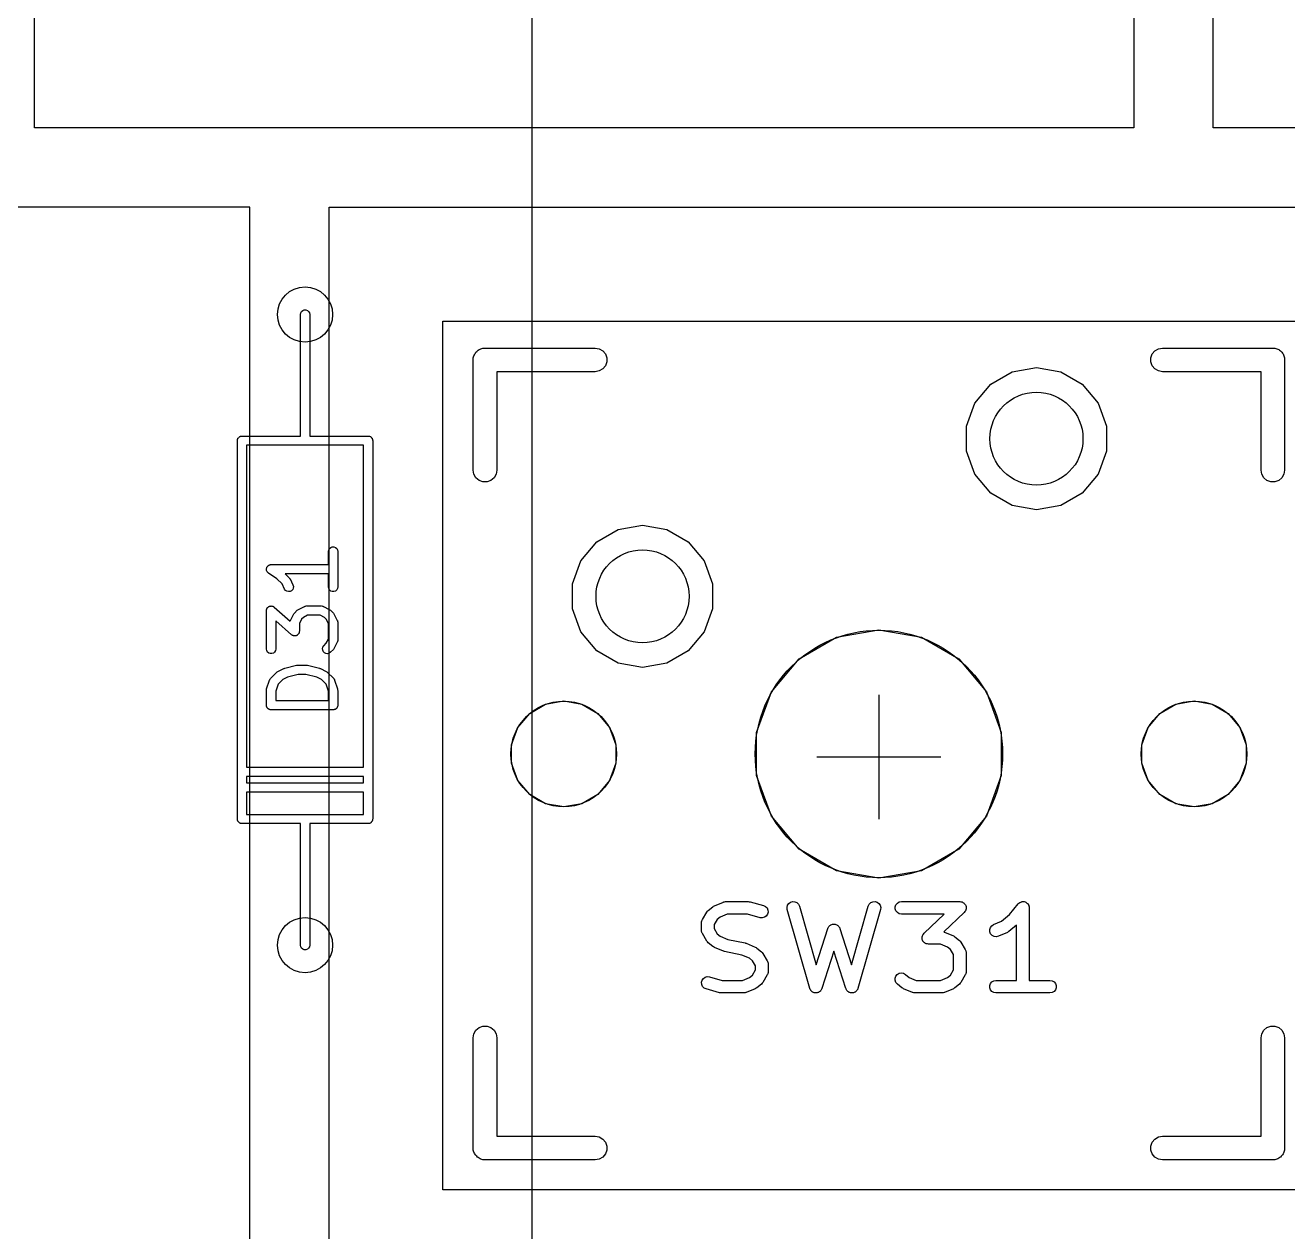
# Model space of a CAD drawing. Header units: millimetres. Extents: x 71 to 299, y 93 to 256.
# Drawn here: x 105.69 to 126.04, y 151.08 to 170.52 of the extents above; entities that cross this region are included whole.
import ezdxf

# ---------------------------------------------------------------- set-up
doc = ezdxf.new("R2010")
doc.units = ezdxf.units.MM
for name, color, linetype in [('BLACK', 7, 'Continuous'), ('PCB', 4, 'Continuous'), ('PCB_参照', 4, 'Continuous'), ('プレート', 6, 'Continuous'), ('物理キー', 7, 'Continuous')]:
    doc.layers.add(name, color=color, linetype=linetype)
doc.layers.add('化粧板', color=1, linetype='Continuous', transparency=0.6)
doc.layers.add('補助線', color=4, linetype='Continuous', transparency=0.6)

# ---------------------------------------------------------------- blocks, each defined once
blk = doc.blocks.new('PCB詳細')
at = {"layer": 'BLACK'}
for p, q in [((45.925, -90.92), (45.9295, -90.8943)), ((45.925, -92.19), (45.925, -90.92)), ((45.9295, -90.8943), (45.9425, -90.8718)), ((45.9425, -90.8718), (45.9625, -90.855)), ((45.9625, -90.855), (45.987, -90.8461)), ((45.987, -90.8461), (46.013, -90.8461)), ((46.013, -90.8461), (46.0375, -90.855)), ((46.0375, -90.855), (46.0575, -90.8718)), ((46.0575, -90.8718), (46.0705, -90.8943)), ((46.0705, -90.8943), (46.075, -90.92)), ((46.075, -90.92), (46.075, -92.19)), ((48.721, -91.5848), (48.7293, -91.5704)), ((48.7293, -91.5704), (48.735, -91.5547)), ((48.735, -91.5547), (48.7457, -91.542)), ((48.7457, -91.542), (48.7541, -91.5275)), ((48.7541, -91.5275), (48.7668, -91.5168)), ((48.7668, -91.5168), (48.7775, -91.5041)), ((48.7775, -91.5041), (48.792, -91.4957)), ((48.792, -91.4957), (48.8047, -91.485)), ((48.8047, -91.485), (48.8204, -91.4793)), ((48.8204, -91.4793), (48.8348, -91.471)), ((48.8348, -91.471), (48.8513, -91.4681)), ((48.8513, -91.4681), (48.8669, -91.4624)), ((48.8669, -91.4624), (48.8836, -91.4624)), ((48.8836, -91.4624), (48.9, -91.4595)), ((48.9, -91.4595), (50.678, -91.4595)), ((50.678, -91.4595), (50.7432, -91.471)), ((50.7432, -91.471), (50.8005, -91.5041)), ((50.8005, -91.5041), (50.843, -91.5547)), ((50.843, -91.5547), (50.8656, -91.6169)), ((59.6344, -91.6169), (59.657, -91.5547)), ((59.657, -91.5547), (59.6995, -91.5041)), ((59.6995, -91.5041), (59.7568, -91.471)), ((59.7568, -91.471), (59.822, -91.4595)), ((59.822, -91.4595), (61.6, -91.4595)), ((61.6, -91.4595), (61.6164, -91.4624)), ((61.6164, -91.4624), (61.6331, -91.4624)), ((61.6331, -91.4624), (61.6487, -91.4681)), ((61.6487, -91.4681), (61.6652, -91.471)), ((61.6652, -91.471), (61.6796, -91.4793)), ((61.6796, -91.4793), (61.6952, -91.485)), ((61.6952, -91.485), (61.708, -91.4957)), ((61.708, -91.4957), (61.7225, -91.5041)), ((61.7225, -91.5041), (61.7332, -91.5168)), ((61.7332, -91.5168), (61.7459, -91.5275)), ((61.7459, -91.5275), (61.7543, -91.542)), ((61.7543, -91.542), (61.765, -91.5547)), ((61.765, -91.5547), (61.7707, -91.5704)), ((61.7707, -91.5704), (61.779, -91.5848)), ((48.7095, -91.65), (48.7124, -91.6336)), ((48.7095, -93.428), (48.7095, -91.65)), ((48.7124, -91.6169), (48.7181, -91.6013)), ((48.7124, -91.6336), (48.7124, -91.6169)), ((48.7181, -91.6013), (48.721, -91.5848)), ((50.843, -91.7452), (50.8005, -91.7959)), ((50.8656, -91.6831), (50.843, -91.7452)), ((50.8656, -91.6169), (50.8656, -91.6831)), ((57.3976, -91.8418), (57.79, -91.7726)), ((57.79, -91.7726), (58.1824, -91.8418)), ((59.6344, -91.6831), (59.6344, -91.6169)), ((59.657, -91.7452), (59.6344, -91.6831)), ((59.6995, -91.7959), (59.657, -91.7452)), ((61.779, -91.5848), (61.7819, -91.6013)), ((61.7819, -91.6013), (61.7876, -91.6169)), ((61.7876, -91.6169), (61.7876, -91.6336)), ((61.7876, -91.6336), (61.7905, -91.65)), ((61.7905, -91.65), (61.7905, -93.428)), ((50.678, -91.8405), (49.0905, -91.8405)), ((49.0905, -91.8405), (49.0905, -93.428)), ((50.7432, -91.829), (50.678, -91.8405)), ((50.8005, -91.7959), (50.7432, -91.829)), ((57.0525, -92.0411), (57.3976, -91.8418)), ((58.1824, -91.8418), (58.5275, -92.0411)), ((59.7568, -91.829), (59.6995, -91.7959)), ((59.822, -91.8405), (59.7568, -91.829)), ((61.4095, -91.8405), (59.822, -91.8405)), ((61.4095, -93.428), (61.4095, -91.8405)), ((56.7964, -92.3463), (57.0525, -92.0411)), ((58.5275, -92.0411), (58.7836, -92.3463)), ((45.925, -92.877), (45.925, -92.19)), ((46.075, -92.19), (46.075, -92.877)), ((56.6601, -92.7208), (56.7964, -92.3463)), ((58.7836, -92.3463), (58.9199, -92.7208)), ((56.6601, -93.1192), (56.6601, -92.7208)), ((58.9199, -92.7208), (58.9199, -93.1192)), ((44.909, -92.952), (44.9101, -92.9455)), ((44.909, -99.048), (44.909, -92.952)), ((44.9101, -92.939), (44.9124, -92.9328)), ((44.9101, -92.9455), (44.9101, -92.939)), ((44.9124, -92.9328), (44.9135, -92.9263)), ((44.9135, -92.9263), (44.9168, -92.9207)), ((44.9168, -92.9207), (44.919, -92.9145)), ((44.919, -92.9145), (44.9233, -92.9095)), ((44.9233, -92.9095), (44.9265, -92.9038)), ((44.9265, -92.9038), (44.9316, -92.8996)), ((44.9316, -92.8996), (44.9358, -92.8945)), ((44.9358, -92.8945), (44.9415, -92.8913)), ((44.9415, -92.8913), (44.9465, -92.887)), ((44.9465, -92.887), (44.9527, -92.8848)), ((44.9527, -92.8848), (44.9583, -92.8815)), ((44.9583, -92.8815), (44.9648, -92.8804)), ((44.9648, -92.8804), (44.971, -92.8781)), ((44.971, -92.8781), (44.9775, -92.8781)), ((44.9775, -92.8781), (44.984, -92.877)), ((44.984, -92.877), (45.925, -92.877)), ((46.075, -92.877), (47.016, -92.877)), ((47.016, -92.877), (47.0225, -92.8781)), ((47.0225, -92.8781), (47.029, -92.8781)), ((47.029, -92.8781), (47.0352, -92.8804)), ((47.0352, -92.8804), (47.0417, -92.8815)), ((47.0417, -92.8815), (47.0473, -92.8848)), ((47.0473, -92.8848), (47.0535, -92.887)), ((47.0535, -92.887), (47.0585, -92.8913)), ((47.0585, -92.8913), (47.0642, -92.8945)), ((47.0642, -92.8945), (47.0684, -92.8996)), ((47.0684, -92.8996), (47.0735, -92.9038)), ((47.0735, -92.9038), (47.0767, -92.9095)), ((47.0767, -92.9095), (47.081, -92.9145)), ((47.081, -92.9145), (47.0832, -92.9207)), ((47.0832, -92.9207), (47.0865, -92.9263)), ((47.0865, -92.9263), (47.0876, -92.9328)), ((47.0876, -92.9328), (47.0899, -92.939)), ((47.0899, -92.939), (47.0899, -92.9455)), ((47.0899, -92.9455), (47.091, -92.952)), ((47.091, -92.952), (47.091, -99.048)), ((46, -93.027), (45.059, -93.027)), ((45.059, -93.027), (45.059, -98.211)), ((46.941, -93.027), (46, -93.027)), ((46.941, -98.211), (46.941, -93.027)), ((56.7964, -93.4937), (56.6601, -93.1192)), ((58.9199, -93.1192), (58.7836, -93.4937)), ((48.721, -93.4932), (48.7095, -93.428)), ((48.7541, -93.5505), (48.721, -93.4932)), ((48.8047, -93.593), (48.7541, -93.5505)), ((48.8669, -93.6156), (48.8047, -93.593)), ((48.9952, -93.593), (48.9331, -93.6156)), ((49.0459, -93.5505), (48.9952, -93.593)), ((49.079, -93.4932), (49.0459, -93.5505)), ((49.0905, -93.428), (49.079, -93.4932)), ((57.0525, -93.7989), (56.7964, -93.4937)), ((58.7836, -93.4937), (58.5275, -93.7989)), ((61.421, -93.4932), (61.4095, -93.428)), ((61.4541, -93.5505), (61.421, -93.4932)), ((61.5047, -93.593), (61.4541, -93.5505)), ((61.5669, -93.6156), (61.5047, -93.593)), ((61.6952, -93.593), (61.6331, -93.6156)), ((61.7459, -93.5505), (61.6952, -93.593)), ((61.779, -93.4932), (61.7459, -93.5505)), ((61.7905, -93.428), (61.779, -93.4932)), ((48.9331, -93.6156), (48.8669, -93.6156)), ((57.3976, -93.9982), (57.0525, -93.7989)), ((58.5275, -93.7989), (58.1824, -93.9982)), ((61.6331, -93.6156), (61.5669, -93.6156)), ((57.79, -94.0674), (57.3976, -93.9982)), ((58.1824, -93.9982), (57.79, -94.0674)), ((50.7025, -94.5811), (51.0476, -94.3818)), ((51.0476, -94.3818), (51.44, -94.3126)), ((51.44, -94.3126), (51.8324, -94.3818)), ((51.8324, -94.3818), (52.1775, -94.5811)), ((50.4464, -94.8863), (50.7025, -94.5811)), ((52.1775, -94.5811), (52.4336, -94.8863)), ((46.3774, -94.7381), (46.3819, -94.7124)), ((46.3774, -94.9488), (46.3774, -94.7381)), ((46.3819, -94.7124), (46.3949, -94.6899)), ((46.3949, -94.6899), (46.4149, -94.6731)), ((46.4149, -94.6731), (46.4394, -94.6642)), ((46.4394, -94.6642), (46.4654, -94.6642)), ((46.4654, -94.6642), (46.4899, -94.6731)), ((46.4899, -94.6731), (46.5098, -94.6899)), ((46.5098, -94.6899), (46.5229, -94.7124)), ((46.5229, -94.7124), (46.5274, -94.7381)), ((46.5274, -94.7381), (46.5274, -95.3095)), ((45.3775, -95.019), (45.3785, -95.0149)), ((45.3785, -95.0279), (45.3775, -95.019)), ((45.3785, -95.0108), (45.3816, -95.0024)), ((45.3785, -95.0149), (45.3785, -95.0108)), ((45.3785, -95.0368), (45.3785, -95.0279)), ((45.3799, -95.0407), (45.3785, -95.0368)), ((45.3816, -95.0024), (45.3837, -94.9937)), ((45.3837, -94.9937), (45.386, -94.9902)), ((45.386, -94.9902), (45.3874, -94.9863)), ((45.3874, -94.9863), (45.3932, -94.9795)), ((45.3932, -94.9795), (45.3981, -94.972)), ((45.3981, -94.972), (45.4015, -94.9695)), ((45.4015, -94.9695), (45.4042, -94.9664)), ((45.4042, -94.9664), (45.4119, -94.9619)), ((45.4119, -94.9619), (45.4191, -94.9566)), ((45.4191, -94.9566), (45.4231, -94.9554)), ((45.4231, -94.9554), (45.4267, -94.9533)), ((45.4267, -94.9533), (45.4355, -94.9518)), ((45.4355, -94.9518), (45.4441, -94.9493)), ((45.4441, -94.9493), (45.4483, -94.9495)), ((45.4483, -94.9495), (45.4524, -94.9488)), ((45.4524, -94.9488), (46.3774, -94.9488)), ((50.3101, -95.2608), (50.4464, -94.8863)), ((52.4336, -94.8863), (52.5699, -95.2608)), ((45.3804, -95.0449), (45.3799, -95.0407)), ((45.3844, -95.0529), (45.3804, -95.0449)), ((45.3874, -95.0613), (45.3844, -95.0529)), ((45.3901, -95.0645), (45.3874, -95.0613)), ((45.3919, -95.0682), (45.3901, -95.0645)), ((45.3984, -95.0744), (45.3919, -95.0682)), ((45.4042, -95.0813), (45.3984, -95.0744)), ((45.4078, -95.0833), (45.4042, -95.0813)), ((45.4108, -95.0862), (45.4078, -95.0833)), ((45.5475, -95.1773), (45.4108, -95.0862)), ((45.6288, -95.2587), (45.5475, -95.1773)), ((46.3774, -95.0988), (45.6811, -95.0988)), ((45.6811, -95.0988), (45.7435, -95.1613)), ((45.7435, -95.1613), (45.7504, -95.1711)), ((45.7504, -95.1711), (45.7576, -95.1807)), ((45.7576, -95.1807), (45.8052, -95.276)), ((46.3774, -95.3095), (46.3774, -95.0988)), ((45.671, -95.3431), (45.6288, -95.2587)), ((45.6865, -95.364), (45.671, -95.3431)), ((45.7083, -95.3783), (45.6865, -95.364)), ((45.7336, -95.3844), (45.7083, -95.3783)), ((45.7595, -95.3814), (45.7336, -95.3844)), ((45.7828, -95.3698), (45.7595, -95.3814)), ((45.8007, -95.3508), (45.7828, -95.3698)), ((45.811, -95.3269), (45.8007, -95.3508)), ((45.8052, -95.276), (45.8126, -95.3009)), ((45.8126, -95.3009), (45.811, -95.3269)), ((46.3819, -95.3352), (46.3774, -95.3095)), ((46.3949, -95.3577), (46.3819, -95.3352)), ((46.4149, -95.3745), (46.3949, -95.3577)), ((46.4394, -95.3834), (46.4149, -95.3745)), ((46.4654, -95.3834), (46.4394, -95.3834)), ((46.4899, -95.3745), (46.4654, -95.3834)), ((46.5098, -95.3577), (46.4899, -95.3745)), ((46.5229, -95.3352), (46.5098, -95.3577)), ((46.5274, -95.3095), (46.5229, -95.3352)), ((50.3101, -95.6592), (50.3101, -95.2608)), ((52.5699, -95.2608), (52.5699, -95.6592)), ((45.3882, -95.6516), (45.392, -95.6473)), ((45.392, -95.6473), (45.3949, -95.6423)), ((45.3949, -95.6423), (45.4005, -95.6376)), ((45.4005, -95.6376), (45.4054, -95.632)), ((45.4054, -95.632), (45.4104, -95.6292)), ((45.4104, -95.6292), (45.4149, -95.6255)), ((45.4149, -95.6255), (45.4218, -95.623)), ((45.4218, -95.623), (45.4282, -95.6195)), ((45.4282, -95.6195), (45.4339, -95.6186)), ((45.4339, -95.6186), (45.4394, -95.6166)), ((45.4394, -95.6166), (45.4467, -95.6166)), ((45.4467, -95.6166), (45.4539, -95.6155)), ((45.4539, -95.6155), (45.4596, -95.6166)), ((45.4596, -95.6166), (45.4654, -95.6166)), ((45.4654, -95.6166), (45.4723, -95.6191)), ((45.4723, -95.6191), (45.4795, -95.6205)), ((45.4795, -95.6205), (45.4844, -95.6235)), ((45.4844, -95.6235), (45.4899, -95.6255)), ((45.4899, -95.6255), (45.4955, -95.6302)), ((45.4955, -95.6302), (45.5018, -95.634)), ((45.5018, -95.634), (45.7618, -95.8615)), ((45.895, -95.671), (45.9903, -95.6234)), ((45.9903, -95.6234), (45.9944, -95.6222)), ((45.9944, -95.6222), (45.9982, -95.62)), ((45.9982, -95.62), (46.0068, -95.6185)), ((46.0068, -95.6185), (46.0152, -95.616)), ((46.0152, -95.616), (46.0196, -95.6162)), ((46.0196, -95.6162), (46.0238, -95.6155)), ((46.0238, -95.6155), (46.2619, -95.6155)), ((46.2619, -95.6155), (46.2662, -95.6162)), ((46.2662, -95.6162), (46.2705, -95.616)), ((46.2705, -95.616), (46.2789, -95.6185)), ((46.2789, -95.6185), (46.2876, -95.62)), ((46.2876, -95.62), (46.2913, -95.6222)), ((46.2913, -95.6222), (46.2954, -95.6234)), ((46.2954, -95.6234), (46.3907, -95.671)), ((45.3774, -95.6905), (45.3787, -95.6833)), ((45.3774, -96.3095), (45.3774, -95.6905)), ((45.3787, -95.6833), (45.3788, -95.6759)), ((45.3788, -95.6759), (45.3809, -95.6705)), ((45.3809, -95.6705), (45.3819, -95.6648)), ((45.3819, -95.6648), (45.3856, -95.6585)), ((45.3856, -95.6585), (45.3882, -95.6516)), ((45.765, -95.8516), (45.7663, -95.8474)), ((45.7663, -95.8474), (45.8139, -95.7522)), ((45.8139, -95.7522), (45.821, -95.7425)), ((45.821, -95.7425), (45.8279, -95.7327)), ((45.8279, -95.7327), (45.8755, -95.6851)), ((45.8755, -95.6851), (45.8854, -95.6782)), ((45.8854, -95.6782), (45.895, -95.671)), ((45.9426, -95.8301), (45.9083, -95.8987)), ((45.973, -95.7997), (45.9426, -95.8301)), ((46.0415, -95.7655), (45.973, -95.7997)), ((46.2442, -95.7655), (46.0415, -95.7655)), ((46.3127, -95.7997), (46.2442, -95.7655)), ((46.3431, -95.8301), (46.3127, -95.7997)), ((46.3774, -95.8987), (46.3431, -95.8301)), ((46.3907, -95.671), (46.4003, -95.6782)), ((46.4003, -95.6782), (46.4102, -95.6851)), ((46.4102, -95.6851), (46.4578, -95.7327)), ((46.4578, -95.7327), (46.4647, -95.7425)), ((46.4647, -95.7425), (46.4718, -95.7522)), ((46.4718, -95.7522), (46.5195, -95.8474)), ((46.5195, -95.8474), (46.5207, -95.8516)), ((50.4464, -96.0337), (50.3101, -95.6592)), ((52.5699, -95.6592), (52.4336, -96.0337)), ((45.7839, -96.0803), (45.5274, -95.8558)), ((45.5274, -95.8558), (45.5274, -96.3095)), ((45.7618, -95.8615), (45.7629, -95.8553)), ((45.7629, -95.8553), (45.765, -95.8516)), ((45.9038, -96.0495), (45.9001, -96.0558)), ((45.9048, -96.0438), (45.9038, -96.0495)), ((45.9069, -96.0384), (45.9048, -96.0438)), ((45.9071, -96.031), (45.9069, -96.0384)), ((45.9083, -96.0238), (45.9071, -96.031)), ((45.9083, -95.8987), (45.9083, -96.0238)), ((46.3774, -96.149), (46.3774, -95.8987)), ((46.5207, -95.8516), (46.5229, -95.8553)), ((46.5229, -95.8553), (46.5244, -95.864)), ((46.5244, -95.864), (46.5269, -95.8724)), ((46.5269, -95.8724), (46.5266, -95.8767)), ((46.5266, -95.8767), (46.5274, -95.881)), ((46.5274, -95.881), (46.5274, -96.1667)), ((50.7025, -96.3389), (50.4464, -96.0337)), ((52.4336, -96.0337), (52.1775, -96.3389)), ((54.5654, -96.1192), (55.25, -95.9985)), ((55.25, -95.9985), (55.9346, -96.1192)), ((45.7902, -96.084), (45.7839, -96.0803)), ((45.7958, -96.0888), (45.7902, -96.084)), ((45.8013, -96.0907), (45.7958, -96.0888)), ((45.8062, -96.0937), (45.8013, -96.0907)), ((45.8134, -96.0952), (45.8062, -96.0937)), ((45.8203, -96.0977), (45.8134, -96.0952)), ((45.8261, -96.0977), (45.8203, -96.0977)), ((45.8318, -96.0988), (45.8261, -96.0977)), ((45.839, -96.0977), (45.8318, -96.0988)), ((45.8464, -96.0977), (45.839, -96.0977)), ((45.8518, -96.0957), (45.8464, -96.0977)), ((45.8575, -96.0948), (45.8518, -96.0957)), ((45.8639, -96.0913), (45.8575, -96.0948)), ((45.8708, -96.0888), (45.8639, -96.0913)), ((45.8753, -96.085), (45.8708, -96.0888)), ((45.8803, -96.0823), (45.8753, -96.085)), ((45.8852, -96.0767), (45.8803, -96.0823)), ((45.8908, -96.072), (45.8852, -96.0767)), ((45.8937, -96.067), (45.8908, -96.072)), ((45.8975, -96.0626), (45.8937, -96.067)), ((45.9001, -96.0558), (45.8975, -96.0626)), ((46.2892, -96.2778), (46.3041, -96.2565)), ((46.3041, -96.2565), (46.3431, -96.2175)), ((46.3431, -96.2175), (46.3774, -96.149)), ((46.5195, -96.2002), (46.4718, -96.2954)), ((46.5207, -96.1961), (46.5195, -96.2002)), ((46.5229, -96.1923), (46.5207, -96.1961)), ((46.5244, -96.1837), (46.5229, -96.1923)), ((46.5269, -96.1752), (46.5244, -96.1837)), ((46.5274, -96.1667), (46.5266, -96.1709)), ((46.5266, -96.1709), (46.5269, -96.1752)), ((53.9634, -96.4667), (54.5654, -96.1192)), ((55.9346, -96.1192), (56.5365, -96.4667)), ((45.3819, -96.3352), (45.3774, -96.3095)), ((45.3949, -96.3577), (45.3819, -96.3352)), ((45.4149, -96.3745), (45.3949, -96.3577)), ((45.4394, -96.3834), (45.4149, -96.3745)), ((45.4654, -96.3834), (45.4394, -96.3834)), ((45.4899, -96.3745), (45.4654, -96.3834)), ((45.5098, -96.3577), (45.4899, -96.3745)), ((45.5229, -96.3352), (45.5098, -96.3577)), ((45.5274, -96.3095), (45.5229, -96.3352)), ((46.2824, -96.303), (46.2892, -96.2778)), ((46.2847, -96.3289), (46.2824, -96.303)), ((46.2957, -96.3525), (46.2847, -96.3289)), ((46.3141, -96.371), (46.2957, -96.3525)), ((46.3377, -96.382), (46.3141, -96.371)), ((46.3637, -96.3842), (46.3377, -96.382)), ((46.3888, -96.3775), (46.3637, -96.3842)), ((46.4102, -96.3626), (46.3888, -96.3775)), ((46.4578, -96.3149), (46.4102, -96.3626)), ((46.4647, -96.3051), (46.4578, -96.3149)), ((46.4718, -96.2954), (46.4647, -96.3051)), ((51.0476, -96.5382), (50.7025, -96.3389)), ((52.1775, -96.3389), (51.8324, -96.5382)), ((45.5617, -96.671), (45.6569, -96.6234)), ((45.6569, -96.6234), (45.6648, -96.6211)), ((45.6648, -96.6211), (45.6723, -96.6177)), ((45.6723, -96.6177), (45.8628, -96.5701)), ((45.8628, -96.5701), (45.8719, -96.5694)), ((45.8719, -96.5694), (45.881, -96.5679)), ((45.881, -96.5679), (46.0238, -96.5679)), ((46.0238, -96.5679), (46.0328, -96.5694)), ((46.0328, -96.5694), (46.042, -96.5701)), ((46.042, -96.5701), (46.2325, -96.6177)), ((46.2325, -96.6177), (46.24, -96.6211)), ((46.24, -96.6211), (46.2478, -96.6234)), ((46.2478, -96.6234), (46.3431, -96.671)), ((51.44, -96.6074), (51.0476, -96.5382)), ((51.8324, -96.5382), (51.44, -96.6074)), ((53.5166, -96.9992), (53.9634, -96.4667)), ((56.5365, -96.4667), (56.9834, -96.9992)), ((45.3812, -96.9525), (45.4288, -96.8096)), ((45.4288, -96.8096), (45.4309, -96.8058)), ((45.4309, -96.8058), (45.432, -96.8016)), ((45.432, -96.8016), (45.4371, -96.7944)), ((45.4371, -96.7944), (45.4413, -96.7867)), ((45.4413, -96.7867), (45.4445, -96.7838)), ((45.4445, -96.7838), (45.447, -96.7803)), ((45.447, -96.7803), (45.5422, -96.6851)), ((45.5422, -96.6851), (45.5521, -96.6782)), ((45.5521, -96.6782), (45.5617, -96.671)), ((45.6397, -96.7997), (45.5656, -96.8738)), ((45.7167, -96.7612), (45.6397, -96.7997)), ((45.8902, -96.7179), (45.7167, -96.7612)), ((46.0146, -96.7179), (45.8902, -96.7179)), ((46.1881, -96.7612), (46.0146, -96.7179)), ((46.2651, -96.7997), (46.1881, -96.7612)), ((46.3392, -96.8738), (46.2651, -96.7997)), ((46.3431, -96.671), (46.3527, -96.6782)), ((46.3527, -96.6782), (46.3626, -96.6851)), ((46.3626, -96.6851), (46.4578, -96.7803)), ((46.4578, -96.7803), (46.4603, -96.7838)), ((46.4603, -96.7838), (46.4635, -96.7867)), ((46.4635, -96.7867), (46.4677, -96.7944)), ((46.4677, -96.7944), (46.4727, -96.8016)), ((46.4727, -96.8016), (46.4739, -96.8058)), ((46.4739, -96.8058), (46.4759, -96.8096)), ((46.4759, -96.8096), (46.5235, -96.9525)), ((45.3774, -96.9762), (45.3795, -96.9643)), ((45.3774, -97.2143), (45.3774, -96.9762)), ((45.3795, -96.9643), (45.3812, -96.9525)), ((45.5656, -96.8738), (45.5274, -96.9884)), ((45.5274, -96.9884), (45.5274, -97.1393)), ((46.3774, -96.9884), (46.3392, -96.8738)), ((46.3774, -97.1393), (46.3774, -96.9884)), ((46.5235, -96.9525), (46.5253, -96.9643)), ((46.5253, -96.9643), (46.5274, -96.9762)), ((46.5274, -96.9762), (46.5274, -97.2143)), ((53.2789, -97.6524), (53.5166, -96.9992)), ((56.9834, -96.9992), (57.2211, -97.6524)), ((45.3785, -97.2207), (45.3774, -97.2143)), ((45.3785, -97.2273), (45.3785, -97.2207)), ((45.3808, -97.2335), (45.3785, -97.2273)), ((45.3819, -97.2399), (45.3808, -97.2335)), ((45.3852, -97.2456), (45.3819, -97.2399)), ((45.3874, -97.2518), (45.3852, -97.2456)), ((45.3916, -97.2568), (45.3874, -97.2518)), ((45.3949, -97.2625), (45.3916, -97.2568)), ((45.4, -97.2667), (45.3949, -97.2625)), ((45.4042, -97.2717), (45.4, -97.2667)), ((45.4099, -97.275), (45.4042, -97.2717)), ((45.4149, -97.2792), (45.4099, -97.275)), ((45.5274, -97.1393), (46.3774, -97.1393)), ((46.4949, -97.275), (46.4899, -97.2792)), ((46.5006, -97.2717), (46.4949, -97.275)), ((46.5048, -97.2667), (46.5006, -97.2717)), ((46.5098, -97.2625), (46.5048, -97.2667)), ((46.5131, -97.2568), (46.5098, -97.2625)), ((46.5173, -97.2518), (46.5131, -97.2568)), ((46.5196, -97.2456), (46.5173, -97.2518)), ((46.5229, -97.2399), (46.5196, -97.2456)), ((46.524, -97.2335), (46.5229, -97.2399)), ((46.5262, -97.2273), (46.524, -97.2335)), ((46.5274, -97.2143), (46.5262, -97.2207)), ((46.5262, -97.2207), (46.5262, -97.2273)), ((49.621, -97.3457), (49.8779, -97.1974)), ((49.8779, -97.1974), (50.17, -97.1458)), ((50.17, -97.1458), (50.4621, -97.1974)), ((50.4621, -97.1974), (50.719, -97.3457)), ((59.781, -97.3457), (60.0379, -97.1974)), ((60.0379, -97.1974), (60.33, -97.1458)), ((60.33, -97.1458), (60.6221, -97.1974)), ((60.6221, -97.1974), (60.879, -97.3457)), ((45.421, -97.2815), (45.4149, -97.2792)), ((45.4267, -97.2848), (45.421, -97.2815)), ((45.4332, -97.2859), (45.4267, -97.2848)), ((45.4394, -97.2881), (45.4332, -97.2859)), ((45.4459, -97.2881), (45.4394, -97.2881)), ((45.4524, -97.2893), (45.4459, -97.2881)), ((46.4524, -97.2893), (45.4524, -97.2893)), ((46.4588, -97.2881), (46.4524, -97.2893)), ((46.4654, -97.2881), (46.4588, -97.2881)), ((46.4716, -97.2859), (46.4654, -97.2881)), ((46.478, -97.2848), (46.4716, -97.2859)), ((46.4837, -97.2815), (46.478, -97.2848)), ((46.4899, -97.2792), (46.4837, -97.2815)), ((49.4303, -97.5729), (49.621, -97.3457)), ((50.719, -97.3457), (50.9097, -97.5729)), ((59.5903, -97.5729), (59.781, -97.3457)), ((60.879, -97.3457), (61.0697, -97.5729)), ((49.3288, -97.8517), (49.4303, -97.5729)), ((50.9097, -97.5729), (51.0112, -97.8517)), ((53.2789, -98.3476), (53.2789, -97.6524)), ((57.2211, -97.6524), (57.2211, -98.3476)), ((59.4888, -97.8517), (59.5903, -97.5729)), ((61.0697, -97.5729), (61.1712, -97.8517)), ((49.3288, -98.1483), (49.3288, -97.8517)), ((51.0112, -97.8517), (51.0112, -98.1483)), ((59.4888, -98.1483), (59.4888, -97.8517)), ((61.1712, -97.8517), (61.1712, -98.1483)), ((45.059, -98.211), (46.941, -98.211)), ((49.4303, -98.4271), (49.3288, -98.1483)), ((51.0112, -98.1483), (50.9097, -98.4271)), ((59.5903, -98.4271), (59.4888, -98.1483)), ((61.1712, -98.1483), (61.0697, -98.4271)), ((45.059, -98.361), (45.059, -98.465)), ((46.941, -98.361), (45.059, -98.361)), ((45.059, -98.465), (46.941, -98.465)), ((46.941, -98.465), (46.941, -98.361)), ((49.621, -98.6543), (49.4303, -98.4271)), ((50.9097, -98.4271), (50.719, -98.6543)), ((53.5166, -99.0008), (53.2789, -98.3476)), ((57.2211, -98.3476), (56.9834, -99.0008)), ((59.781, -98.6543), (59.5903, -98.4271)), ((61.0697, -98.4271), (60.879, -98.6543)), ((46.941, -98.615), (45.059, -98.615)), ((45.059, -98.615), (45.059, -98.973)), ((46.941, -98.973), (46.941, -98.615)), ((49.8779, -98.8026), (49.621, -98.6543)), ((50.719, -98.6543), (50.4621, -98.8026)), ((60.0379, -98.8026), (59.781, -98.6543)), ((60.879, -98.6543), (60.6221, -98.8026)), ((50.17, -98.8541), (49.8779, -98.8026)), ((50.4621, -98.8026), (50.17, -98.8541)), ((60.33, -98.8541), (60.0379, -98.8026)), ((60.6221, -98.8026), (60.33, -98.8541)), ((44.9101, -99.0545), (44.909, -99.048)), ((44.9101, -99.061), (44.9101, -99.0545)), ((44.9124, -99.0672), (44.9101, -99.061)), ((44.9135, -99.0737), (44.9124, -99.0672)), ((44.9168, -99.0793), (44.9135, -99.0737)), ((44.919, -99.0855), (44.9168, -99.0793)), ((44.9233, -99.0905), (44.919, -99.0855)), ((44.9265, -99.0962), (44.9233, -99.0905)), ((44.9316, -99.1004), (44.9265, -99.0962)), ((44.9358, -99.1055), (44.9316, -99.1004)), ((44.9415, -99.1087), (44.9358, -99.1055)), ((45.059, -98.973), (46, -98.973)), ((46, -98.973), (46.941, -98.973)), ((47.0642, -99.1055), (47.0585, -99.1087)), ((47.0684, -99.1004), (47.0642, -99.1055)), ((47.0735, -99.0962), (47.0684, -99.1004)), ((47.0767, -99.0905), (47.0735, -99.0962)), ((47.081, -99.0855), (47.0767, -99.0905)), ((47.0832, -99.0793), (47.081, -99.0855)), ((47.0865, -99.0737), (47.0832, -99.0793)), ((47.0876, -99.0672), (47.0865, -99.0737)), ((47.0899, -99.061), (47.0876, -99.0672)), ((47.091, -99.048), (47.0899, -99.0545)), ((47.0899, -99.0545), (47.0899, -99.061)), ((53.9634, -99.5332), (53.5166, -99.0008)), ((56.9834, -99.0008), (56.5365, -99.5332)), ((44.9465, -99.113), (44.9415, -99.1087)), ((44.9527, -99.1152), (44.9465, -99.113)), ((44.9583, -99.1185), (44.9527, -99.1152)), ((44.9648, -99.1196), (44.9583, -99.1185)), ((44.971, -99.1219), (44.9648, -99.1196)), ((44.9775, -99.1219), (44.971, -99.1219)), ((44.984, -99.123), (44.9775, -99.1219)), ((45.925, -99.123), (44.984, -99.123)), ((45.925, -99.81), (45.925, -99.123)), ((47.016, -99.123), (46.075, -99.123)), ((46.075, -99.123), (46.075, -99.81)), ((47.0225, -99.1219), (47.016, -99.123)), ((47.029, -99.1219), (47.0225, -99.1219)), ((47.0352, -99.1196), (47.029, -99.1219)), ((47.0417, -99.1185), (47.0352, -99.1196)), ((47.0473, -99.1152), (47.0417, -99.1185)), ((47.0535, -99.113), (47.0473, -99.1152)), ((47.0585, -99.1087), (47.0535, -99.113)), ((54.5654, -99.8808), (53.9634, -99.5332)), ((56.5365, -99.5332), (55.9346, -99.8808)), ((45.925, -101.08), (45.925, -99.81)), ((46.075, -99.81), (46.075, -101.08)), ((55.25, -100.002), (54.5654, -99.8808)), ((55.9346, -99.8808), (55.25, -100.002)), ((52.4888, -100.535), (52.4998, -100.522)), ((52.4998, -100.522), (52.5724, -100.462)), ((52.5724, -100.462), (52.5856, -100.454)), ((52.5856, -100.454), (52.5984, -100.446)), ((52.5984, -100.446), (52.7435, -100.386)), ((52.7435, -100.386), (52.7458, -100.385)), ((52.7458, -100.385), (52.7478, -100.384)), ((52.7478, -100.384), (52.7629, -100.381)), ((52.7629, -100.381), (52.7779, -100.378)), ((52.7779, -100.378), (52.7803, -100.378)), ((52.7803, -100.378), (52.7826, -100.378)), ((52.7826, -100.378), (53.1454, -100.378)), ((53.1454, -100.378), (53.159, -100.38)), ((53.159, -100.38), (53.1726, -100.382)), ((53.1726, -100.382), (53.3903, -100.442)), ((53.3903, -100.442), (53.4222, -100.457)), ((53.4222, -100.457), (53.4469, -100.482)), ((53.4469, -100.482), (53.4615, -100.515)), ((53.4615, -100.515), (53.4643, -100.55)), ((53.7698, -100.472), (53.7784, -100.438)), ((53.7735, -100.507), (53.7698, -100.472)), ((54.1363, -101.777), (53.7735, -100.507)), ((53.7784, -100.438), (53.7981, -100.409)), ((53.7981, -100.409), (53.8267, -100.388)), ((53.8267, -100.388), (53.8606, -100.378)), ((53.8606, -100.378), (53.8958, -100.381)), ((53.8958, -100.381), (53.928, -100.395)), ((53.928, -100.395), (53.9534, -100.42)), ((53.9534, -100.42), (53.9688, -100.452)), ((53.9688, -100.452), (54.2395, -101.399)), ((54.8091, -101.399), (55.0797, -100.452)), ((55.2751, -100.507), (54.9123, -101.777)), ((55.0797, -100.452), (55.0952, -100.42)), ((55.0952, -100.42), (55.1205, -100.395)), ((55.1205, -100.395), (55.1528, -100.381)), ((55.1528, -100.381), (55.188, -100.378)), ((55.188, -100.378), (55.2219, -100.388)), ((55.2219, -100.388), (55.2504, -100.409)), ((55.2504, -100.409), (55.2702, -100.438)), ((55.2702, -100.438), (55.2788, -100.472)), ((55.2788, -100.472), (55.2751, -100.507)), ((55.5128, -100.462), (55.5249, -100.429)), ((55.5128, -100.497), (55.5128, -100.462)), ((55.5249, -100.53), (55.5128, -100.497)), ((55.5249, -100.429), (55.5475, -100.402)), ((55.5475, -100.557), (55.5249, -100.53)), ((55.5475, -100.402), (55.5781, -100.384)), ((55.5781, -100.384), (55.6129, -100.378)), ((55.6129, -100.378), (56.5563, -100.378)), ((56.5563, -100.378), (56.5706, -100.38)), ((56.5706, -100.38), (56.585, -100.382)), ((56.585, -100.382), (56.5879, -100.383)), ((56.5879, -100.383), (56.591, -100.384)), ((56.591, -100.384), (56.6036, -100.391)), ((56.6036, -100.391), (56.6166, -100.398)), ((56.6166, -100.398), (56.6188, -100.4)), ((56.6188, -100.4), (56.6216, -100.402)), ((56.6216, -100.402), (56.6309, -100.413)), ((56.6309, -100.413), (56.6409, -100.423)), ((56.6443, -100.53), (56.635, -100.541)), ((56.6409, -100.423), (56.6422, -100.426)), ((56.6422, -100.426), (56.6443, -100.429)), ((56.6443, -100.429), (56.6492, -100.442)), ((56.6454, -100.527), (56.6443, -100.53)), ((56.6473, -100.525), (56.6454, -100.527)), ((56.6514, -100.511), (56.6473, -100.525)), ((56.6492, -100.442), (56.655, -100.456)), ((56.6563, -100.497), (56.6514, -100.511)), ((56.655, -100.456), (56.6552, -100.459)), ((56.6552, -100.459), (56.6563, -100.462)), ((56.6563, -100.462), (56.6563, -100.476)), ((56.6563, -100.476), (56.6573, -100.491)), ((56.6573, -100.491), (56.6563, -100.494)), ((56.6563, -100.494), (56.6563, -100.497)), ((57.3542, -100.589), (57.493, -100.416)), ((57.493, -100.416), (57.4939, -100.415)), ((57.4939, -100.415), (57.4945, -100.414)), ((57.4945, -100.414), (57.5071, -100.404)), ((57.5071, -100.404), (57.5194, -100.393)), ((57.5194, -100.393), (57.5206, -100.392)), ((57.5206, -100.392), (57.5215, -100.392)), ((57.5215, -100.392), (57.5369, -100.386)), ((57.5369, -100.386), (57.5523, -100.38)), ((57.5523, -100.38), (57.5535, -100.38)), ((57.5535, -100.38), (57.5546, -100.379)), ((57.5546, -100.379), (57.5711, -100.379)), ((57.5711, -100.379), (57.5876, -100.379)), ((57.5876, -100.379), (57.5887, -100.379)), ((57.5887, -100.379), (57.5899, -100.379)), ((57.5899, -100.379), (57.6054, -100.385)), ((57.6054, -100.385), (57.621, -100.39)), ((57.621, -100.39), (57.622, -100.391)), ((57.622, -100.391), (57.6231, -100.392)), ((57.6231, -100.392), (57.6357, -100.402)), ((57.6357, -100.402), (57.6486, -100.412)), ((57.6486, -100.412), (57.6492, -100.413)), ((57.6492, -100.413), (57.6501, -100.414)), ((57.6501, -100.414), (57.6583, -100.428)), ((57.6583, -100.428), (57.6669, -100.443)), ((57.6669, -100.443), (57.6672, -100.444)), ((57.6672, -100.444), (57.6678, -100.445)), ((57.6678, -100.445), (57.6706, -100.461)), ((57.6706, -100.461), (57.6739, -100.477)), ((57.6739, -100.477), (57.6737, -100.478)), ((57.6737, -100.478), (57.6739, -100.48)), ((57.6739, -100.48), (57.6739, -101.648)), ((52.3907, -100.721), (52.3924, -100.712)), ((52.3907, -100.842), (52.3907, -100.721)), ((52.3924, -100.712), (52.3925, -100.702)), ((52.3925, -100.702), (52.3954, -100.695)), ((52.3954, -100.695), (52.3968, -100.687)), ((52.3968, -100.687), (52.4017, -100.678)), ((52.4017, -100.678), (52.4052, -100.669)), ((52.4052, -100.669), (52.4777, -100.548)), ((52.4777, -100.548), (52.4888, -100.535)), ((52.6431, -100.668), (52.5939, -100.75)), ((52.6907, -100.628), (52.6431, -100.668)), ((52.8029, -100.581), (52.6907, -100.628)), ((53.1316, -100.581), (52.8029, -100.581)), ((53.3359, -100.638), (53.1316, -100.581)), ((53.3711, -100.641), (53.3359, -100.638)), ((53.4052, -100.632), (53.3711, -100.641)), ((53.4343, -100.612), (53.4052, -100.632)), ((53.4548, -100.584), (53.4343, -100.612)), ((53.4643, -100.55), (53.4548, -100.584)), ((55.5781, -100.575), (55.5475, -100.557)), ((55.6129, -100.581), (55.5781, -100.575)), ((56.3023, -100.581), (55.6129, -100.581)), ((55.9782, -100.89), (56.3023, -100.581)), ((56.6264, -100.553), (56.2966, -100.867)), ((56.635, -100.541), (56.6264, -100.553)), ((57.0978, -100.749), (57.2288, -100.694)), ((57.2288, -100.694), (57.3542, -100.589)), ((52.3924, -100.852), (52.3907, -100.842)), ((52.3925, -100.862), (52.3924, -100.852)), ((52.3954, -100.869), (52.3925, -100.862)), ((52.3968, -100.877), (52.3954, -100.869)), ((52.4017, -100.886), (52.3968, -100.877)), ((52.4052, -100.895), (52.4017, -100.886)), ((52.4777, -101.016), (52.4052, -100.895)), ((52.5939, -100.75), (52.5939, -100.814)), ((52.5939, -100.814), (52.6431, -100.896)), ((52.6431, -100.896), (52.6907, -100.936)), ((52.6907, -100.936), (52.8127, -100.987)), ((54.2395, -101.399), (54.4275, -100.811)), ((54.4275, -100.811), (54.4294, -100.808)), ((54.4294, -100.808), (54.4303, -100.804)), ((54.4303, -100.804), (54.4376, -100.792)), ((54.4376, -100.792), (54.4439, -100.78)), ((54.4439, -100.78), (54.4469, -100.777)), ((54.4469, -100.777), (54.4491, -100.774)), ((54.4491, -100.774), (54.4599, -100.766)), ((54.4599, -100.766), (54.4701, -100.756)), ((54.4701, -100.756), (54.4738, -100.755)), ((54.4738, -100.755), (54.477, -100.752)), ((54.477, -100.752), (54.49, -100.748)), ((54.49, -100.748), (54.5027, -100.743)), ((54.5027, -100.743), (54.5068, -100.743)), ((54.5068, -100.743), (54.5106, -100.742)), ((54.5106, -100.742), (54.5243, -100.742)), ((54.5243, -100.742), (54.538, -100.742)), ((54.538, -100.742), (54.5418, -100.743)), ((54.5418, -100.743), (54.5459, -100.743)), ((54.5459, -100.743), (54.5585, -100.748)), ((54.5585, -100.748), (54.5716, -100.752)), ((54.5716, -100.752), (54.5748, -100.755)), ((54.5748, -100.755), (54.5785, -100.756)), ((54.5785, -100.756), (54.5887, -100.766)), ((54.5887, -100.766), (54.5995, -100.774)), ((54.5995, -100.774), (54.6016, -100.777)), ((54.6016, -100.777), (54.6046, -100.78)), ((54.6046, -100.78), (54.611, -100.792)), ((54.611, -100.792), (54.6183, -100.804)), ((54.6183, -100.804), (54.6192, -100.808)), ((54.6192, -100.808), (54.6211, -100.811)), ((54.6211, -100.811), (54.8091, -101.399)), ((55.9482, -100.946), (55.9532, -100.932)), ((55.9532, -100.932), (55.9573, -100.918)), ((55.9573, -100.918), (55.9592, -100.916)), ((55.9592, -100.916), (55.9603, -100.913)), ((55.9603, -100.913), (55.9696, -100.901)), ((55.9696, -100.901), (55.9782, -100.89)), ((56.2966, -100.867), (56.3007, -100.868)), ((56.3007, -100.868), (56.3028, -100.869)), ((56.3028, -100.869), (56.3051, -100.87)), ((56.3051, -100.87), (56.4502, -100.93)), ((56.4502, -100.93), (56.463, -100.938)), ((56.463, -100.938), (56.4762, -100.946)), ((57.0361, -100.829), (57.0466, -100.796)), ((57.0377, -100.865), (57.0361, -100.829)), ((57.0513, -100.897), (57.0377, -100.865)), ((57.0466, -100.796), (57.0681, -100.768)), ((57.0752, -100.923), (57.0513, -100.897)), ((57.0681, -100.768), (57.0978, -100.749)), ((57.1065, -100.939), (57.0752, -100.923)), ((57.1415, -100.944), (57.1065, -100.939)), ((57.1759, -100.936), (57.1415, -100.944)), ((57.3211, -100.876), (57.1759, -100.936)), ((57.3339, -100.868), (57.3211, -100.876)), ((57.347, -100.86), (57.3339, -100.868)), ((57.4707, -100.757), (57.347, -100.86)), ((57.4707, -101.648), (57.4707, -100.757)), ((45.9295, -101.106), (45.925, -101.08)), ((45.9425, -101.128), (45.9295, -101.106)), ((45.9625, -101.145), (45.9425, -101.128)), ((46.0575, -101.128), (46.0375, -101.145)), ((46.0705, -101.106), (46.0575, -101.128)), ((46.075, -101.08), (46.0705, -101.106)), ((52.4889, -101.028), (52.4777, -101.016)), ((52.4998, -101.041), (52.4889, -101.028)), ((52.5724, -101.102), (52.4998, -101.041)), ((52.5856, -101.109), (52.5724, -101.102)), ((52.5984, -101.118), (52.5856, -101.109)), ((52.7435, -101.178), (52.5984, -101.118)), ((52.8127, -100.987), (53.0936, -101.045)), ((53.0936, -101.045), (53.1025, -101.049)), ((53.1025, -101.049), (53.1119, -101.051)), ((53.1119, -101.051), (53.2571, -101.111)), ((53.2571, -101.111), (53.2699, -101.12)), ((53.2699, -101.12), (53.283, -101.127)), ((53.283, -101.127), (53.3556, -101.188)), ((55.9473, -100.952), (55.9482, -100.949)), ((55.9482, -100.966), (55.9473, -100.952)), ((55.9482, -100.949), (55.9482, -100.946)), ((55.9482, -100.981), (55.9482, -100.966)), ((55.9493, -100.984), (55.9482, -100.981)), ((55.9495, -100.987), (55.9493, -100.984)), ((55.9553, -101.001), (55.9495, -100.987)), ((55.9603, -101.014), (55.9553, -101.001)), ((55.9624, -101.017), (55.9603, -101.014)), ((55.9637, -101.02), (55.9624, -101.017)), ((55.9737, -101.03), (55.9637, -101.02)), ((55.983, -101.041), (55.9737, -101.03)), ((55.9858, -101.043), (55.983, -101.041)), ((55.988, -101.045), (55.9858, -101.043)), ((56.001, -101.052), (55.988, -101.045)), ((56.0135, -101.059), (56.001, -101.052)), ((56.0167, -101.059), (56.0135, -101.059)), ((56.0196, -101.061), (56.0167, -101.059)), ((56.034, -101.062), (56.0196, -101.061)), ((56.0483, -101.065), (56.034, -101.062)), ((56.2457, -101.065), (56.0483, -101.065)), ((56.3579, -101.112), (56.2457, -101.065)), ((56.4054, -101.151), (56.3579, -101.112)), ((56.4762, -100.946), (56.5488, -101.006)), ((56.5488, -101.006), (56.5597, -101.019)), ((56.5597, -101.019), (56.5708, -101.032)), ((56.5708, -101.032), (56.6434, -101.153)), ((45.987, -101.154), (45.9625, -101.145)), ((46.013, -101.154), (45.987, -101.154)), ((46.0375, -101.145), (46.013, -101.154)), ((52.7529, -101.18), (52.7435, -101.178)), ((52.7618, -101.184), (52.7529, -101.18)), ((53.0427, -101.242), (52.7618, -101.184)), ((53.1648, -101.293), (53.0427, -101.242)), ((53.2123, -101.333), (53.1648, -101.293)), ((53.2615, -101.415), (53.2123, -101.333)), ((53.3556, -101.188), (53.3666, -101.201)), ((53.3666, -101.201), (53.3777, -101.213)), ((53.3777, -101.213), (53.4503, -101.334)), ((53.4503, -101.334), (53.4537, -101.343)), ((53.4537, -101.343), (53.4586, -101.352)), ((54.5243, -101.176), (54.3308, -101.78)), ((54.7178, -101.78), (54.5243, -101.176)), ((56.4547, -101.233), (56.4054, -101.151)), ((56.4547, -101.479), (56.4547, -101.233)), ((56.6434, -101.153), (56.6469, -101.162)), ((56.6469, -101.162), (56.6518, -101.17)), ((56.6518, -101.17), (56.6532, -101.178)), ((56.6532, -101.178), (56.656, -101.186)), ((56.656, -101.186), (56.6562, -101.196)), ((56.6562, -101.196), (56.6579, -101.205)), ((56.6579, -101.205), (56.6579, -101.508)), ((53.2123, -101.562), (53.2615, -101.479)), ((53.2615, -101.479), (53.2615, -101.415)), ((53.4586, -101.542), (53.4537, -101.551)), ((53.4586, -101.352), (53.46, -101.36)), ((53.46, -101.534), (53.4586, -101.542)), ((53.46, -101.36), (53.4629, -101.367)), ((53.4629, -101.527), (53.46, -101.534)), ((53.4629, -101.367), (53.4631, -101.377)), ((53.4631, -101.517), (53.4629, -101.527)), ((53.4631, -101.377), (53.4647, -101.387)), ((53.4647, -101.508), (53.4631, -101.517)), ((53.4647, -101.387), (53.4647, -101.508)), ((55.5473, -101.551), (55.5778, -101.533)), ((55.5778, -101.533), (55.6125, -101.527)), ((55.6125, -101.527), (55.6473, -101.533)), ((55.6473, -101.533), (55.6779, -101.551)), ((56.4054, -101.562), (56.4547, -101.479)), ((56.6518, -101.542), (56.6469, -101.551)), ((56.6532, -101.534), (56.6518, -101.542)), ((56.656, -101.527), (56.6532, -101.534)), ((56.6562, -101.517), (56.656, -101.527)), ((56.6579, -101.508), (56.6562, -101.517)), ((52.3912, -101.679), (52.4006, -101.645)), ((52.3939, -101.714), (52.3912, -101.679)), ((52.4085, -101.747), (52.3939, -101.714)), ((52.4006, -101.645), (52.4211, -101.617)), ((52.4333, -101.772), (52.4085, -101.747)), ((52.4211, -101.617), (52.4502, -101.597)), ((52.4502, -101.597), (52.4844, -101.588)), ((52.4844, -101.588), (52.5195, -101.591)), ((52.5195, -101.591), (52.7238, -101.648)), ((52.7238, -101.648), (53.0525, -101.648)), ((53.0525, -101.648), (53.1648, -101.601)), ((53.1648, -101.601), (53.2123, -101.562)), ((53.3556, -101.707), (53.283, -101.767)), ((53.3666, -101.694), (53.3556, -101.707)), ((53.3777, -101.681), (53.3666, -101.694)), ((53.4503, -101.56), (53.3777, -101.681)), ((53.4537, -101.551), (53.4503, -101.56)), ((55.5127, -101.611), (55.5247, -101.578)), ((55.5129, -101.647), (55.5127, -101.611)), ((55.525, -101.68), (55.5129, -101.647)), ((55.5247, -101.578), (55.5473, -101.551)), ((55.5478, -101.707), (55.525, -101.68)), ((55.6204, -101.767), (55.5478, -101.707)), ((55.6779, -101.551), (55.7387, -101.601)), ((55.7387, -101.601), (55.8509, -101.648)), ((55.8509, -101.648), (56.2457, -101.648)), ((56.2457, -101.648), (56.3579, -101.601)), ((56.3579, -101.601), (56.4054, -101.562)), ((56.5488, -101.707), (56.4762, -101.767)), ((56.5597, -101.694), (56.5488, -101.707)), ((56.5708, -101.681), (56.5597, -101.694)), ((56.6434, -101.56), (56.5708, -101.681)), ((56.6469, -101.551), (56.6434, -101.56)), ((57.0368, -101.732), (57.0489, -101.699)), ((57.0368, -101.767), (57.0368, -101.732)), ((57.0489, -101.699), (57.0716, -101.672)), ((57.0716, -101.672), (57.1021, -101.654)), ((57.1021, -101.654), (57.1369, -101.648)), ((57.1369, -101.648), (57.4707, -101.648)), ((57.6739, -101.648), (58.0077, -101.648)), ((58.0077, -101.648), (58.0425, -101.654)), ((58.0425, -101.654), (58.073, -101.672)), ((58.073, -101.672), (58.0957, -101.699)), ((58.0957, -101.699), (58.1078, -101.732)), ((58.1078, -101.732), (58.1078, -101.767)), ((52.4651, -101.787), (52.4333, -101.772)), ((52.6828, -101.847), (52.4651, -101.787)), ((52.6965, -101.849), (52.6828, -101.847)), ((52.71, -101.851), (52.6965, -101.849)), ((53.0729, -101.851), (52.71, -101.851)), ((53.0752, -101.851), (53.0729, -101.851)), ((53.0775, -101.851), (53.0752, -101.851)), ((53.0925, -101.848), (53.0775, -101.851)), ((53.1076, -101.845), (53.0925, -101.848)), ((53.1096, -101.844), (53.1076, -101.845)), ((53.1119, -101.843), (53.1096, -101.844)), ((53.2571, -101.783), (53.1119, -101.843)), ((53.2699, -101.775), (53.2571, -101.783)), ((53.283, -101.767), (53.2699, -101.775)), ((54.1388, -101.783), (54.1363, -101.777)), ((54.14, -101.788), (54.1388, -101.783)), ((54.1464, -101.798), (54.14, -101.788)), ((54.1517, -101.809), (54.1464, -101.798)), ((54.1558, -101.813), (54.1517, -101.809)), ((54.1588, -101.818), (54.1558, -101.813)), ((54.1684, -101.825), (54.1588, -101.818)), ((54.1771, -101.834), (54.1684, -101.825)), ((54.1822, -101.836), (54.1771, -101.834)), ((54.1867, -101.839), (54.1822, -101.836)), ((54.1983, -101.843), (54.1867, -101.839)), ((54.2093, -101.848), (54.1983, -101.843)), ((54.2149, -101.848), (54.2093, -101.848)), ((54.2203, -101.85), (54.2149, -101.848)), ((54.2324, -101.85), (54.2203, -101.85)), ((54.2445, -101.851), (54.2324, -101.85)), ((54.2499, -101.849), (54.2445, -101.851)), ((54.2556, -101.849), (54.2499, -101.849)), ((54.2668, -101.844), (54.2556, -101.849)), ((54.2785, -101.841), (54.2668, -101.844)), ((54.283, -101.838), (54.2785, -101.841)), ((54.2882, -101.835), (54.283, -101.838)), ((54.2972, -101.827), (54.2882, -101.835)), ((54.307, -101.82), (54.2972, -101.827)), ((54.3102, -101.816), (54.307, -101.82)), ((54.3143, -101.812), (54.3102, -101.816)), ((54.32, -101.801), (54.3143, -101.812)), ((54.3268, -101.791), (54.32, -101.801)), ((54.3281, -101.785), (54.3268, -101.791)), ((54.3308, -101.78), (54.3281, -101.785)), ((54.7204, -101.785), (54.7178, -101.78)), ((54.7218, -101.791), (54.7204, -101.785)), ((54.7286, -101.801), (54.7218, -101.791)), ((54.7342, -101.812), (54.7286, -101.801)), ((54.7384, -101.816), (54.7342, -101.812)), ((54.7416, -101.82), (54.7384, -101.816)), ((54.7514, -101.827), (54.7416, -101.82)), ((54.7603, -101.835), (54.7514, -101.827)), ((54.7656, -101.838), (54.7603, -101.835)), ((54.7701, -101.841), (54.7656, -101.838)), ((54.7818, -101.844), (54.7701, -101.841)), ((54.793, -101.849), (54.7818, -101.844)), ((54.7986, -101.849), (54.793, -101.849)), ((54.804, -101.851), (54.7986, -101.849)), ((54.8161, -101.85), (54.804, -101.851)), ((54.8283, -101.85), (54.8161, -101.85)), ((54.8336, -101.848), (54.8283, -101.85)), ((54.8392, -101.848), (54.8336, -101.848)), ((54.8503, -101.843), (54.8392, -101.848)), ((54.8619, -101.839), (54.8503, -101.843)), ((54.8663, -101.836), (54.8619, -101.839)), ((54.8715, -101.834), (54.8663, -101.836)), ((54.8802, -101.825), (54.8715, -101.834)), ((54.8898, -101.818), (54.8802, -101.825)), ((54.8928, -101.813), (54.8898, -101.818)), ((54.8968, -101.809), (54.8928, -101.813)), ((54.9021, -101.798), (54.8968, -101.809)), ((54.9086, -101.788), (54.9021, -101.798)), ((54.9098, -101.783), (54.9086, -101.788)), ((54.9123, -101.777), (54.9098, -101.783)), ((55.6336, -101.775), (55.6204, -101.767)), ((55.6464, -101.783), (55.6336, -101.775)), ((55.7915, -101.843), (55.6464, -101.783)), ((55.7938, -101.844), (55.7915, -101.843)), ((55.7958, -101.845), (55.7938, -101.844)), ((55.8109, -101.848), (55.7958, -101.845)), ((55.8259, -101.851), (55.8109, -101.848)), ((55.8283, -101.851), (55.8259, -101.851)), ((55.8306, -101.851), (55.8283, -101.851)), ((56.266, -101.851), (55.8306, -101.851)), ((56.2683, -101.851), (56.266, -101.851)), ((56.2706, -101.851), (56.2683, -101.851)), ((56.2856, -101.848), (56.2706, -101.851)), ((56.3007, -101.845), (56.2856, -101.848)), ((56.3028, -101.844), (56.3007, -101.845)), ((56.3051, -101.843), (56.3028, -101.844)), ((56.4502, -101.783), (56.3051, -101.843)), ((56.463, -101.775), (56.4502, -101.783)), ((56.4762, -101.767), (56.463, -101.775)), ((57.0489, -101.8), (57.0368, -101.767)), ((57.0716, -101.827), (57.0489, -101.8)), ((57.1021, -101.845), (57.0716, -101.827)), ((57.1369, -101.851), (57.1021, -101.845)), ((58.0077, -101.851), (57.1369, -101.851)), ((58.0425, -101.845), (58.0077, -101.851)), ((58.073, -101.827), (58.0425, -101.845)), ((58.0957, -101.8), (58.073, -101.827)), ((58.1078, -101.767), (58.0957, -101.8)), ((48.7095, -102.572), (48.721, -102.507)), ((48.721, -102.507), (48.7541, -102.45)), ((48.7541, -102.45), (48.8047, -102.407)), ((48.8047, -102.407), (48.8669, -102.384)), ((48.8669, -102.384), (48.9331, -102.384)), ((48.9331, -102.384), (48.9952, -102.407)), ((48.9952, -102.407), (49.0459, -102.45)), ((49.0459, -102.45), (49.079, -102.507)), ((49.079, -102.507), (49.0905, -102.572)), ((61.4095, -102.572), (61.421, -102.507)), ((61.421, -102.507), (61.4541, -102.45)), ((61.4541, -102.45), (61.5047, -102.407)), ((61.5047, -102.407), (61.5669, -102.384)), ((61.5669, -102.384), (61.6331, -102.384)), ((61.6331, -102.384), (61.6952, -102.407)), ((61.6952, -102.407), (61.7459, -102.45)), ((61.7459, -102.45), (61.779, -102.507)), ((61.779, -102.507), (61.7905, -102.572)), ((48.7095, -104.35), (48.7095, -102.572)), ((49.0905, -102.572), (49.0905, -104.159)), ((61.4095, -104.159), (61.4095, -102.572)), ((61.7905, -102.572), (61.7905, -104.35)), ((49.0905, -104.159), (50.678, -104.159)), ((50.678, -104.159), (50.7432, -104.171)), ((50.7432, -104.171), (50.8005, -104.204)), ((59.6995, -104.204), (59.7568, -104.171)), ((59.7568, -104.171), (59.822, -104.159)), ((59.822, -104.159), (61.4095, -104.159)), ((48.7124, -104.366), (48.7095, -104.35)), ((48.7124, -104.383), (48.7124, -104.366)), ((48.7181, -104.399), (48.7124, -104.383)), ((50.8005, -104.204), (50.843, -104.255)), ((50.843, -104.255), (50.8656, -104.317)), ((50.8656, -104.383), (50.843, -104.445)), ((50.8656, -104.317), (50.8656, -104.383)), ((59.6344, -104.317), (59.657, -104.255)), ((59.6344, -104.383), (59.6344, -104.317)), ((59.657, -104.445), (59.6344, -104.383)), ((59.657, -104.255), (59.6995, -104.204)), ((61.7876, -104.383), (61.7819, -104.399)), ((61.7905, -104.35), (61.7876, -104.366)), ((61.7876, -104.366), (61.7876, -104.383)), ((48.721, -104.415), (48.7181, -104.399)), ((48.7293, -104.43), (48.721, -104.415)), ((48.735, -104.445), (48.7293, -104.43)), ((48.7457, -104.458), (48.735, -104.445)), ((48.7541, -104.472), (48.7457, -104.458)), ((48.7668, -104.483), (48.7541, -104.472)), ((48.7775, -104.496), (48.7668, -104.483)), ((48.792, -104.504), (48.7775, -104.496)), ((48.8047, -104.515), (48.792, -104.504)), ((48.8204, -104.521), (48.8047, -104.515)), ((48.8348, -104.529), (48.8204, -104.521)), ((48.8513, -104.532), (48.8348, -104.529)), ((48.8669, -104.538), (48.8513, -104.532)), ((48.8836, -104.538), (48.8669, -104.538)), ((48.9, -104.54), (48.8836, -104.538)), ((50.678, -104.54), (48.9, -104.54)), ((50.7432, -104.529), (50.678, -104.54)), ((50.8005, -104.496), (50.7432, -104.529)), ((50.843, -104.445), (50.8005, -104.496)), ((59.6995, -104.496), (59.657, -104.445)), ((59.7568, -104.529), (59.6995, -104.496)), ((59.822, -104.54), (59.7568, -104.529)), ((61.6, -104.54), (59.822, -104.54)), ((61.6164, -104.538), (61.6, -104.54)), ((61.6331, -104.538), (61.6164, -104.538)), ((61.6487, -104.532), (61.6331, -104.538)), ((61.6652, -104.529), (61.6487, -104.532)), ((61.6796, -104.521), (61.6652, -104.529)), ((61.6952, -104.515), (61.6796, -104.521)), ((61.708, -104.504), (61.6952, -104.515)), ((61.7225, -104.496), (61.708, -104.504)), ((61.7332, -104.483), (61.7225, -104.496)), ((61.7459, -104.472), (61.7332, -104.483)), ((61.7543, -104.458), (61.7459, -104.472)), ((61.765, -104.445), (61.7543, -104.458)), ((61.7707, -104.43), (61.765, -104.445)), ((61.779, -104.415), (61.7707, -104.43)), ((61.7819, -104.399), (61.779, -104.415))]:
    blk.add_line(p, q, dxfattribs=at)
for centre, radius in [((46, -90.92), 0.4445), ((57.79, -92.92), 0.7493), ((51.44, -95.46), 0.7493), ((55.25, -98), 1.9939), ((50.17, -98), 0.8509), ((60.33, -98), 0.8509), ((46, -101.08), 0.4445)]:
    blk.add_circle(centre, radius, dxfattribs=at)
blk = doc.blocks.new('A$C28663')
at = {"layer": 'PCB'}
blk.add_blockref('PCB詳細', (-35.075, 145.925), dxfattribs=at)

msp = doc.modelspace()

# ---------------------------------------------------------------- linework, layer by layer
at = {"layer": 'プレート'}
msp.add_lwpolyline([(112.422, 151.757), (112.422, 165.757), (126.422, 165.757), (126.422, 151.757)], close=True, dxfattribs=at)
at = {"layer": '化粧板'}
msp.add_lwpolyline([(177.088, 110.625), (99.808, 110.625), (99.808, 149.872), (109.308, 149.872), (109.308, 167.594), (104.558, 167.594), (104.558, 187.872), (114.058, 187.872), (114.058, 206.874), (267.333, 206.874), (267.287, 129.557), (215.135, 129.588), (215.135, 110.625), (194.808, 110.625), (194.808, 129.594), (177.088, 129.594)], close=True, dxfattribs=at)
at = {"layer": '物理キー', "color": 7}
for points in [[(105.838, 186.594), (123.56, 186.594), (123.56, 168.872), (105.838, 168.872), (105.838, 186.594)], [(124.838, 186.594), (142.56, 186.594), (142.56, 168.872), (124.838, 168.872), (124.838, 186.594)], [(110.588, 167.594), (128.31, 167.594), (128.31, 149.872), (110.588, 149.872), (110.588, 167.594)]]:
    msp.add_lwpolyline(points, close=True, dxfattribs=at)
for points in [[(119.449, 159.733), (119.449, 157.733)], [(118.449, 158.733), (120.449, 158.733), (120.449, 158.733), (120.449, 158.733)]]:
    msp.add_lwpolyline(points, dxfattribs=at)
at = {"layer": '補助線'}
msp.add_line((113.856, 255.926), (113.856, 92.68), dxfattribs=at)

# ---------------------------------------------------------------- block references
at = {"layer": 'PCB_参照'}
msp.add_blockref('A$C28663', (99.274, 110.857), dxfattribs=at)

doc.saveas('drawing.dxf')
